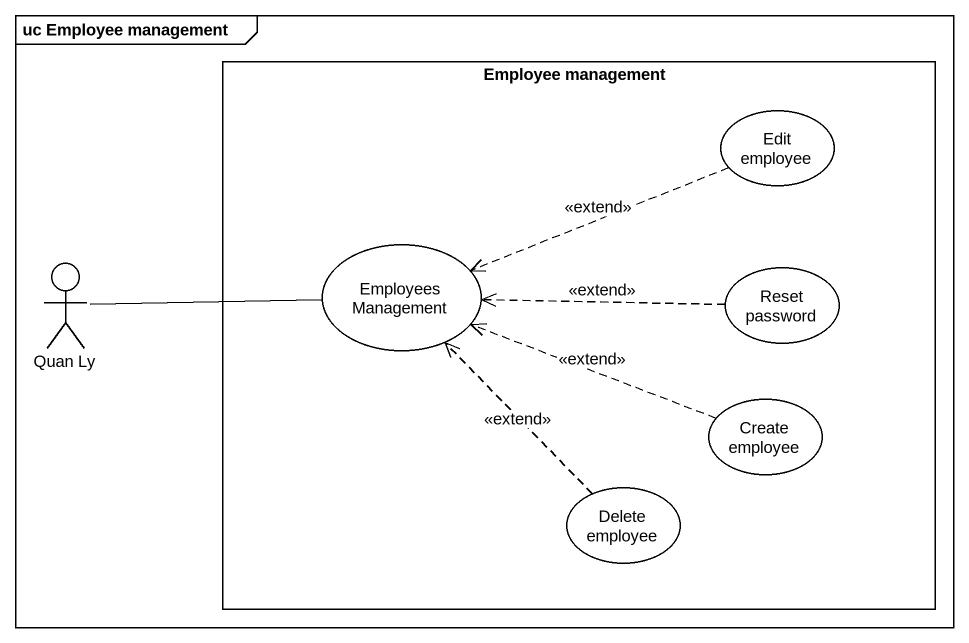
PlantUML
@startuml
mainframe uc Employee management
rectangle "Employee management" as Employee_management {
  usecase "Edit employee" as Edit_employee
  usecase "Employees Management" as Employees_Management
  usecase "Reset password" as Reset_password
  usecase "Create employee" as Create_employee
  usecase "Delete employee" as Delete_employee
}
actor "Quan Ly" as Quan_Ly
Edit_employee .left.> Employees_Management : <<extend>>
Quan_Ly -right- Employees_Management
Reset_password .left.> Employees_Management : <<extend>>
Create_employee .left.> Employees_Management : <<extend>>
Delete_employee .up.> Employees_Management : <<extend>>
@enduml
